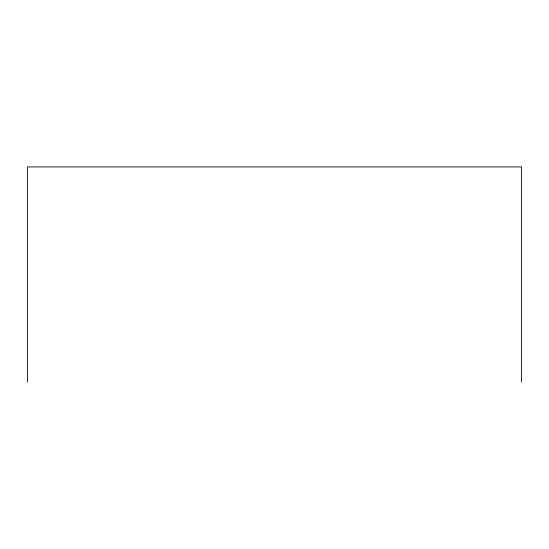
<?xml version="1.0" encoding="UTF-8"?>
<svg xmlns="http://www.w3.org/2000/svg" width="549" height="549" viewBox="0 0 549 549"><rect width="100%" height="100%" fill="white"/><g stroke="black" fill="none" stroke-linecap="round" stroke-linejoin="round"><path stroke-width="0.82" d="M521.55 382.07L521.55 166.93L27.45 166.93L27.45 382.07"/></g></svg>
